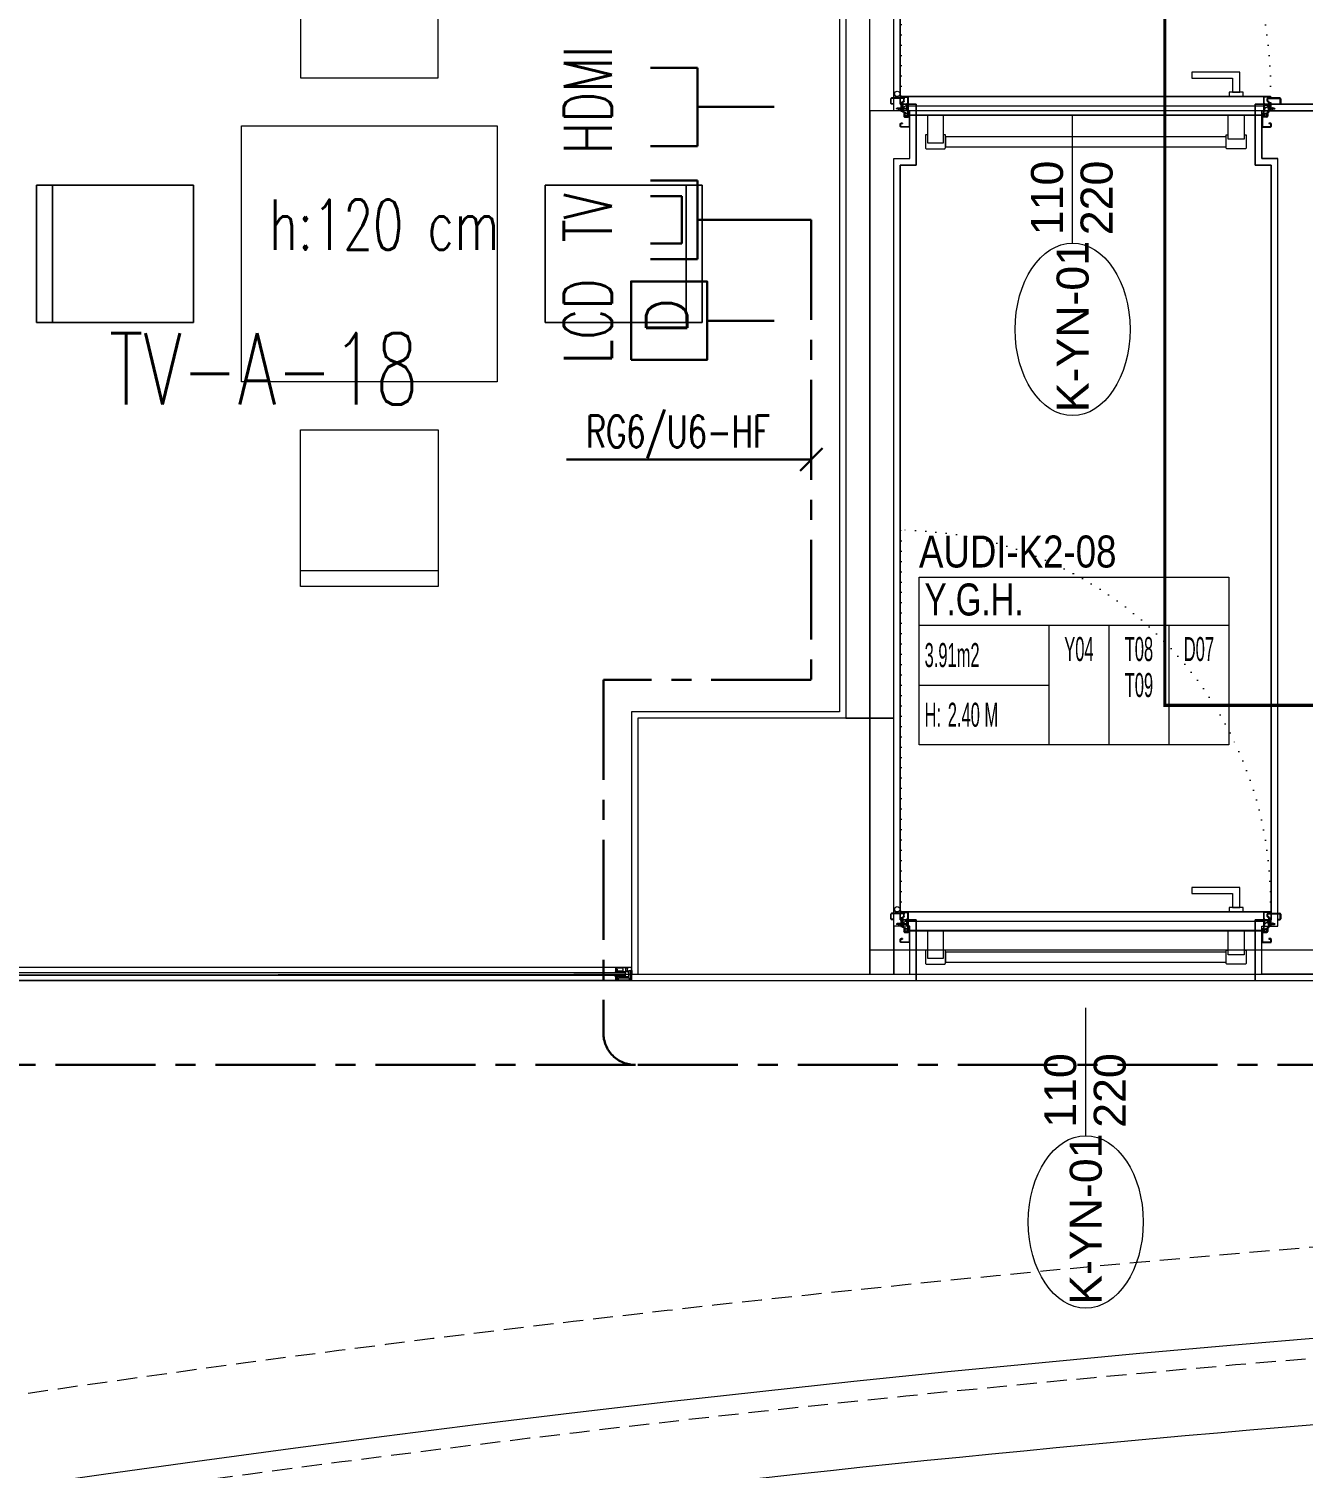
# Model space of a CAD drawing. Extents: x -2598 to 23780, y 0 to 8114.
# Drawn here: x 15682.1 to 16080.5, y 2210.5 to 2660.6 of the extents above; entities that cross this region are included whole.
import ezdxf
from ezdxf.enums import TextEntityAlignment as Align

# ---------------------------------------------------------------- set-up
doc = ezdxf.new("R2010")
doc.units = 0
doc.header["$LTSCALE"] = 25
doc.header["$MEASUREMENT"] = 0
for name, pattern in [('CENTER', [2, 1.25, -0.25, 0.25, -0.25]), ('DOT2', [0.125, 0, -0.125]), ('HIDDEN', [0.375, 0.25, -0.125]), ('HIDDEN2', [4.7625, 3.175, -1.5875])]:
    doc.linetypes.add(name, pattern=pattern)
doc.layers.get('0').update_dxf_attribs({"color": 9, "lineweight": 9})
for name, color, linetype, lineweight in [('0 @ 1', 9, 'Continuous', 9), ('00', 9, 'Continuous', 9), ('01', 9, 'Continuous', 9), ('05', 9, 'Continuous', 9), ('06B', 9, 'Continuous', 9), ('06D', 9, 'Continuous', 9), ('10', 9, 'Continuous', 9), ('14', 9, 'Continuous', 9), ('15', 9, 'Continuous', 9), ('20', 9, 'DOT2', 9), ('21', 9, 'Continuous', 9), ('22', 8, 'Continuous', 9), ('33', 9, 'BATTING', 9), ('35', 9, 'Continuous', 9), ('40B', 9, 'Continuous', 9), ('E-DATA LCD EKRAN', 7, 'Continuous', 30), ('E-DATA PRİZİ (RJ45)', 7, 'Continuous', 30), ('E-KABLO', 7, 'Continuous', 30), ('E-YAZI', 7, 'Continuous', 30)]:
    doc.layers.add(name, color=color, linetype=linetype, lineweight=lineweight)
doc.styles.add('Arial', font='arial.ttf', dxfattribs={"height": 2.5})
doc.styles.add('E-YAZI', font='txttw.shx')
doc.styles.add('MuuM_TEXT-STANDART', font='ARIALN.TTF')
doc.linetypes.add('BATTING', pattern='A,0.0001,-0.1,[134,ltypeshp.shx,S=0.1,R=0,X=-0.1,Y=0],-0.2,[134,ltypeshp.shx,S=0.1,R=180,X=0.1,Y=0],-0.1', length=0.4001)
pattern_1 = [(225, (-604.72494, -2171.82614), (-0.0883883476, 0.0883883476), []), (135, (-604.72494, -2171.82614), (0.0883883476, 0.0883883476), [])]

# ---------------------------------------------------------------- blocks, each defined once
blk = doc.blocks.new('0_doorno')
blk.add_lwpolyline([(4.5, 0), (12.5, 0)])
blk.add_ellipse((-0.891, 0), major_axis=(-5.391, 0), ratio=0.666667)
at = {"style": 'Arial'}
blk.add_attdef('YUKSEKLIK', text='', height=2, dxfattribs=at).set_placement((5, 12.3), align=Align.TOP_LEFT)
blk.add_attdef('KAPINO', text='', height=2, dxfattribs=at).set_placement((0, 0), align=Align.MIDDLE)
blk.add_attdef('GENISLIK', text='', height=2, dxfattribs=at).set_placement((5, -3.789), align=Align.BOTTOM_LEFT)
blk = doc.blocks.new('KAPI KODLARI 2. KAT')
at = {"layer": '22'}
ref = blk.add_blockref('0_doorno', (16008.38, 2571.06), dxfattribs=dict(at, xscale=5, yscale=5, zscale=5, rotation=90))
ref.add_attrib('KAPINO', 'K-YN-01', dxfattribs={"layer": '0', "height": 10, "rotation": 90, "style": 'Arial'}).set_placement((16008.38, 2567.48), align=Align.MIDDLE)
ref.add_attrib('GENISLIK', '110', dxfattribs={"layer": '0', "height": 10, "rotation": 90, "style": 'Arial'}).set_placement((16008.38, 2596.06), align=Align.BOTTOM_LEFT)
ref.add_attrib('YUKSEKLIK', '220', dxfattribs={"layer": '0', "height": 10, "rotation": 90, "style": 'Arial'}).set_placement((16010.88, 2596.06), align=Align.TOP_LEFT)
ref = blk.add_blockref('0_doorno', (16012.5, 2291.93), dxfattribs=dict(at, xscale=5, yscale=5, zscale=5, rotation=90))
ref.add_attrib('KAPINO', 'K-YN-01', dxfattribs={"layer": '0', "height": 10, "rotation": 90, "style": 'Arial'}).set_placement((16012.5, 2288.35), align=Align.MIDDLE)
ref.add_attrib('GENISLIK', '110', dxfattribs={"layer": '0', "height": 10, "rotation": 90, "style": 'Arial'}).set_placement((16012.5, 2316.93), align=Align.BOTTOM_LEFT)
ref.add_attrib('YUKSEKLIK', '220', dxfattribs={"layer": '0', "height": 10, "rotation": 90, "style": 'Arial'}).set_placement((16015, 2316.93), align=Align.TOP_LEFT)
blk = doc.blocks.new('p-table_4')
for points in [[(-21.5, 55), (21.5, 55), (21.5, 104), (-21.5, 104)], [(-40, 40), (40, 40), (40, -40), (-40, -40)], [(-104, 21.5), (-55, 21.5), (-55, -21.5), (-104, -21.5)], [(-104, -21.5), (-55, -21.5), (-55, 21.5), (-104, 21.5)], [(104, 21.5), (55, 21.5), (55, -21.5), (104, -21.5)], [(104, -21.5), (55, -21.5), (55, 21.5), (104, 21.5)], [(-21.5, -55), (21.5, -55), (21.5, -104), (-21.5, -104)]]:
    blk.add_lwpolyline(points, close=True)
for points in [[(-21.5, 99), (21.5, 99)], [(-99, -21.5), (-99, 21.5)], [(-99, 21.5), (-99, -21.5)], [(99, -21.5), (99, 21.5)], [(99, 21.5), (99, -21.5)], [(-21.5, -99), (21.5, -99)]]:
    blk.add_lwpolyline(points)
blk = doc.blocks.new('p-kolon_80x80')
blk.add_lwpolyline([(-40, -40), (40, -40), (40, 40), (-40, 40)], close=True)
blk = doc.blocks.new('*U11')
at = {"ltscale": 15}
for p, q in [((-24.9, 0.9), (-25.7, 0)), ((-24.9, -0.9), (-25.7, 0)), ((-22.9, 1.5), (-24.9, 0.9)), ((-22.9, 1.5), (-22.9, -1.5)), ((-21.2, -2.7), (-18.1, 2.8)), ((-21, -2.7), (-17.9, 2.7)), ((-19.7, -2.7), (-16.6, 2.8)), ((-19.5, -2.7), (-16.4, 2.7)), ((-18.5, 1.5), (-18.3, 2)), ((-18.2, -2.7), (-15.1, 2.8)), ((-18, -2.7), (-14.9, 2.7)), ((-17, 1.5), (-16.8, 2)), ((-16.7, -2.7), (-13.6, 2.8)), ((-16.5, -2.7), (-13.4, 2.7)), ((-15.5, 1.5), (-15.3, 2)), ((-15.2, -2.7), (-12.1, 2.8)), ((-15, -2.7), (-11.9, 2.7)), ((-14, 1.5), (-13.8, 2)), ((-13.7, -2.7), (-10.6, 2.8)), ((-13.5, -2.7), (-10.4, 2.7)), ((-12.5, 1.5), (-12.3, 2)), ((-12.2, -2.7), (-9.1, 2.8)), ((-12, -2.7), (-8.9, 2.7)), ((-11, 1.5), (-10.8, 2)), ((-10.7, -2.7), (-7.6, 2.8)), ((-10.5, -2.7), (-7.4, 2.7)), ((-9.5, 1.5), (-9.3, 2)), ((-9.2, -2.7), (-6.1, 2.8)), ((-9, -2.7), (-5.9, 2.7)), ((-8, 1.5), (-7.8, 2)), ((-7.7, -2.7), (-4.6, 2.8)), ((-7.5, -2.7), (-4.4, 2.7)), ((-6.5, 1.5), (-6.3, 2)), ((-6.2, -2.7), (-3.1, 2.8)), ((-6, -2.7), (-2.9, 2.7)), ((-5, 1.5), (-4.8, 2)), ((-4.7, -2.7), (-1.6, 2.8)), ((-4.5, -2.7), (-1.4, 2.7)), ((-3.5, 1.5), (-3.3, 2)), ((-2, 1.5), (-1.8, 2)), ((-0.5, 4.2), (-1.5, 1.5)), ((0, 0.5), (-0.6, 0.5)), ((-24.9, -0.9), (-22.9, -1.5)), ((-8.6, -1.5), (-22.9, -1.5)), ((-21.2, -2.7), (-20.9, -1.5)), ((-20.3, -1.5), (-19.1, -1.5)), ((-19.7, -2.7), (-19.4, -1.5)), ((-18.8, -1.5), (-17.6, -1.5)), ((-18.2, -2.7), (-17.9, -1.5)), ((-17.3, -1.5), (-16.1, -1.5)), ((-16.7, -2.7), (-16.4, -1.5)), ((-15.8, -1.5), (-14.6, -1.5)), ((-15.2, -2.7), (-14.9, -1.5)), ((-14.3, -1.5), (-13.1, -1.5)), ((-13.7, -2.7), (-13.4, -1.5)), ((-12.8, -1.5), (-11.6, -1.5)), ((-12.2, -2.7), (-11.9, -1.5)), ((-11.3, -1.5), (-10.1, -1.5)), ((-10.7, -2.7), (-10.4, -1.5)), ((-9.8, -1.5), (-8.6, -1.5)), ((-9.2, -2.7), (-8.9, -1.5)), ((-8.3, -1.5), (-7.1, -1.5)), ((-7.7, -2.7), (-7.4, -1.5)), ((-6.8, -1.5), (-5.6, -1.5)), ((-6.2, -2.7), (-5.9, -1.5)), ((-5.3, -1.5), (-4.1, -1.5)), ((-4.7, -2.7), (-4.4, -1.5)), ((-3.8, -1.5), (-2.1, -1.5)), ((-0.5, -4.2), (-1.5, -1.5)), ((0, -0.5), (-0.6, -0.5))]:
    blk.add_line(p, q, dxfattribs=at)
for p, q in [((-6.9, 1.5), (-22.9, 1.5)), ((-17.4, 1.5), (-18.6, 1.5)), ((-15.9, 1.5), (-17.1, 1.5)), ((-14.4, 1.5), (-15.6, 1.5)), ((-12.9, 1.5), (-14.1, 1.5)), ((-11.4, 1.5), (-12.6, 1.5)), ((-9.9, 1.5), (-11.1, 1.5)), ((-8.4, 1.5), (-9.6, 1.5)), ((-6.9, 1.5), (-8.1, 1.5)), ((-5.4, 1.5), (-6.6, 1.5)), ((-3.9, 1.5), (-5.1, 1.5)), ((-2.4, 1.5), (-3.6, 1.5)), ((-1.5, 1.5), (-2.1, 1.5)), ((0, 0.5), (0, 4.1)), ((-1.5, -1.5), (-2.1, -1.5)), ((0, -0.5), (0, -4.1))]:
    blk.add_line(p, q)
for centre, radius, start, end in [((-26, 3.9), 3.92, 274.361, 322.1025), ((-26, -3.9), 3.92, 37.8975, 85.639), ((-18, 2.8), 0.0971, 330.3204, 150.3204), ((-16.5, 2.8), 0.0971, 330.3204, 150.3204), ((-15, 2.8), 0.0971, 330.3204, 150.3204), ((-13.5, 2.8), 0.0971, 330.3204, 150.3204), ((-12, 2.8), 0.0971, 330.3204, 150.3204), ((-10.5, 2.8), 0.0971, 330.3204, 150.3204), ((-9, 2.8), 0.0971, 330.3204, 150.3204), ((-7.5, 2.8), 0.0971, 330.3204, 150.3204), ((-6, 2.8), 0.0971, 330.3204, 150.3204), ((-4.5, 2.8), 0.0971, 330.3204, 150.3204), ((-3, 2.8), 0.0971, 330.3204, 150.3204), ((-1.5, 2.8), 0.0971, 330.3204, 150.3204), ((-0.6, 0), 0.486, 90, 270), ((-0.3, 4.1), 0.25, 0, 150.0864), ((-21.1, -2.7), 0.0971, 150.3204, 330.3204), ((-19.6, -2.7), 0.0971, 150.3204, 330.3204), ((-18.1, -2.7), 0.0971, 150.3204, 330.3204), ((-16.6, -2.7), 0.0971, 150.3204, 330.3204), ((-15.1, -2.7), 0.0971, 150.3204, 330.3204), ((-13.6, -2.7), 0.0971, 150.3204, 330.3204), ((-12.1, -2.7), 0.0971, 150.3204, 330.3204), ((-10.6, -2.7), 0.0971, 150.3204, 330.3204), ((-9.1, -2.7), 0.0971, 150.3204, 330.3204), ((-7.6, -2.7), 0.0971, 150.3204, 330.3204), ((-6.1, -2.7), 0.0971, 150.3204, 330.3204), ((-4.6, -2.7), 0.0971, 150.3204, 330.3204), ((-0.3, -4.1), 0.25, 209.9136, 0)]:
    blk.add_arc(centre, radius, start, end, dxfattribs=at)
blk = doc.blocks.new('conta')
at = {"ltscale": 10}
for p, q in [((-2649.88, 5344.46), (-2649.78, 5344.3)), ((-2649.87, 5345.53), (-2649.81, 5345.61)), ((-2649.78, 5344.3), (-2649.74, 5344.3)), ((-2649.72, 5345.4), (-2649.28, 5345.4)), ((-2649.25, 5345.41), (-2649.09, 5345.51)), ((-2648.97, 5344.05), (-2648.78, 5343.8)), ((-2648.87, 5344.09), (-2648.7, 5343.86)), ((-2648.83, 5344.87), (-2648.56, 5345.24)), ((-2648.77, 5345.12), (-2648.63, 5345.3)), ((-2648.71, 5343.79), (-2648.71, 5343.79)), ((-2648.56, 5345.31), (-2648.56, 5345.31))]:
    blk.add_line(p, q, dxfattribs=at)
for centre, radius, start, end in [((-2653.03, 5345), 3.19, 350.4674, 8.9372), ((-2649.87, 5344.47), 0.02, 170.4674, 213.7451), ((-2649.83, 5345.5), 0.05, 140.6345, 188.9372), ((-2649.74, 5345.58), 0.0696, 22.2428, 159.258), ((-2650.94, 5345.01), 1.24, 340.3382, 16.7772), ((-2649.74, 5344.58), 0.03, 160.3382, 273.2666), ((-2649.72, 5345.37), 0.03, 90, 196.7772), ((-2649.56, 5341.55), 3.01, 80.4362, 93.2666), ((-2649.28, 5345.45), 0.05, 270, 303.0062), ((-2649.22, 5344.14), 0.231, 353.9571, 81.9004), ((-2649.08, 5345.49), 0.03, 4.7972, 123.0062), ((-2649.06, 5344.54), 0.03, 260.4362, 338.7066), ((-2650.22, 5344.99), 1.27, 338.7066, 23.0418), ((-2648.89, 5344.11), 0.1, 173.9571, 217.2653), ((-2649.01, 5345.57), 0.05, 18.7951, 42.1429), ((-2651.17, 5344.83), 2.33, 7.5897, 18.7951), ((-2658.2, 5345.19), 9.36, 353.6857, 357.8537), ((-2648.79, 5344.15), 0.1, 173.6857, 217.2653), ((-2648.81, 5345.15), 0.05, 187.5897, 322.7347), ((-2648.79, 5344.84), 0.05, 142.7347, 180.2669), ((-2648.74, 5343.83), 0.05, 217.2653, 307.2653), ((-2648.74, 5343.83), 0.05, 307.2653, 37.2653), ((-2648.59, 5345.27), 0.05, 52.7347, 142.7347), ((-2648.59, 5345.27), 0.05, 322.7347, 52.7347)]:
    blk.add_arc(centre, radius, start, end, dxfattribs=at)
for points, knots in [([(-2649.74, 5344.31), (-2649.74, 5344.34), (-2649.7, 5344.52), (-2649.59, 5344.33), (-2649.34, 5344.36), (-2649.23, 5344.37), (-2649.18, 5344.37)], [0, 0, 0, 0, 0.1008757, 0.3841126, 0.5436166, 0.6906785, 0.6906785, 0.6906785, 0.6906785]), ([(-2648.98, 5345.6), (-2649, 5345.63), (-2649.09, 5345.71), (-2649.23, 5345.44), (-2649.32, 5345.74), (-2649.39, 5345.46), (-2649.51, 5345.75), (-2649.59, 5345.5), (-2649.65, 5345.57), (-2649.68, 5345.61)], [0.0086373, 0.0086373, 0.0086373, 0.0086373, 0.1097304, 0.3133405, 0.4430081, 0.5658764, 0.7165186, 0.8527974, 0.9648495, 0.9648495, 0.9648495, 0.9648495])]:
    blk.add_open_spline(points, degree=3, knots=knots, dxfattribs=at)
blk = doc.blocks.new('p-yn_sackasa')
at = {"layer": '10', "linetype": 'Continuous'}
for p, q in [((0, 6.16), (0, 6.9)), ((0.01, 6.9), (0.01, 6.15)), ((0.14, 6.9), (0.14, 6.16)), ((0.15, 6.9), (0.15, 6.16)), ((2.69, 7.16), (0.26, 7.16)), ((2.69, 7.15), (0.26, 7.15)), ((2.69, 7.02), (0.26, 7.02)), ((0.26, 7.01), (2.69, 7.01)), ((0.26, 6.05), (0.76, 6.05)), ((0.75, 6.04), (0.26, 6.04)), ((0.26, 5.91), (0.75, 5.91)), ((0.76, 5.9), (0.26, 5.9)), ((0.75, 5.91), (0.75, 6.04)), ((0.76, 5.9), (0.76, 6.05)), ((2.8, 3.29), (2.8, 6.9)), ((2.81, 3.29), (2.81, 6.9)), ((2.94, 3.29), (2.94, 6.9)), ((2.95, 3.29), (2.95, 6.9)), ((-2.19, 0), (-2.19, -0.15)), ((0.67, -0.71), (0.67, 2.27)), ((0.69, -0.71), (0.69, 2.27)), ((0.81, -0.71), (0.81, 2.27)), ((0.83, -0.71), (0.83, 2.27)), ((0.92, 2.33), (0.95, 2.32)), ((0.93, 2.34), (0.95, 2.33)), ((1.01, 2.46), (0.99, 2.47)), ((0.99, 2.46), (1.01, 2.45)), ((1.11, 2.52), (1.11, 3.73)), ((1.12, 2.52), (1.12, 3.73)), ((1.25, 3.73), (1.25, 2.52)), ((1.26, 2.52), (1.26, 3.73)), ((1.37, 3.98), (2.49, 3.98)), ((2.49, 3.97), (1.37, 3.97)), ((1.37, 3.84), (2.49, 3.84)), ((2.49, 3.83), (1.37, 3.83)), ((2.6, 3.69), (2.5, 3.36)), ((2.51, 3.35), (2.61, 3.69)), ((2.73, 3.65), (2.63, 3.32)), ((2.74, 3.64), (2.64, 3.31)), ((-2.95, -0.25), (-2.95, -1.75)), ((-2.94, -1.75), (-2.94, -0.25)), ((-2.81, -0.25), (-2.81, -1.75)), ((-2.8, -0.25), (-2.8, -1.75)), ((-2.19, 0), (-2.7, 0)), ((-2.2, -0.01), (-2.7, -0.01)), ((-2.2, -0.14), (-2.7, -0.14)), ((-2.19, -0.15), (-2.7, -0.15)), ((1.01, -1.85), (-2.7, -1.85)), ((1.01, -1.86), (-2.7, -1.86)), ((-2.7, -1.99), (1.01, -1.99)), ((1.01, -2), (-2.7, -2)), ((-2.2, -0.14), (-2.2, -0.01)), ((0.92, -0.77), (0.95, -0.76)), ((0.93, -0.78), (0.95, -0.77)), ((0.99, -0.89), (1.01, -0.88)), ((1.01, -0.89), (0.99, -0.91)), ((1.11, -0.96), (1.11, -1.75)), ((1.12, -0.96), (1.12, -1.75)), ((1.25, -0.96), (1.25, -1.75)), ((1.26, -0.96), (1.26, -1.75))]:
    blk.add_line(p, q, dxfattribs=at)
for points in [[(0.15, 2.14), (0.67, 2.14), (0.67, -0.54), (0.15, -0.54)], [(0.15, 2.14), (0.41, 2.14), (0.41, -0.54), (0.15, -0.54)]]:
    blk.add_lwpolyline(points, close=True, dxfattribs=at)
for centre, radius, start, end in [((0.26, 6.9), 0.261, 90, 180), ((0.26, 6.16), 0.261, 180, 270), ((0.26, 6.9), 0.249, 90, 180), ((0.26, 6.16), 0.249, 181.345, 271.3502), ((0.26, 6.9), 0.122, 90, 180), ((0.26, 6.16), 0.122, 180, 270), ((0.26, 6.9), 0.11, 90, 180), ((0.26, 6.16), 0.11, 180, 270), ((2.69, 6.9), 0.261, 0, 90), ((2.69, 6.9), 0.249, 0, 90), ((2.69, 6.9), 0.122, 0, 90), ((2.69, 6.9), 0.11, 0, 90), ((0.89, 2.27), 0.219, 63.2153, 180), ((0.89, 2.27), 0.206, 63.2169, 180), ((0.89, 2.27), 0.0801, 63.215, 180), ((0.89, 2.27), 0.0674, 63.2144, 180), ((1.04, 2.52), 0.206, 243.2197, 0), ((1.04, 2.52), 0.219, 243.2148, 0), ((1.04, 2.52), 0.0801, 243.2203, 0), ((1.04, 2.52), 0.0674, 243.2129, 0), ((1.37, 3.73), 0.253, 90, 180), ((1.37, 3.73), 0.24, 90, 180), ((1.37, 3.73), 0.114, 90, 180), ((1.37, 3.73), 0.101, 90, 180), ((2.49, 3.72), 0.261, 342.8602, 90), ((2.49, 3.72), 0.249, 342.8613, 90), ((2.49, 3.72), 0.122, 342.8607, 90), ((2.49, 3.72), 0.11, 342.8621, 90), ((2.72, 3.29), 0.232, 162.8601, 0), ((2.72, 3.29), 0.219, 162.8613, 0), ((2.72, 3.29), 0.0927, 162.8605, 0), ((2.72, 3.29), 0.0801, 162.8624, 0), ((-2.7, -0.25), 0.253, 90, 180), ((-2.7, -1.75), 0.253, 180, 270), ((-2.7, -0.25), 0.24, 90, 180), ((-2.7, -1.75), 0.24, 180, 270), ((-2.7, -0.25), 0.114, 90, 180), ((-2.7, -1.75), 0.114, 180, 270), ((-2.7, -0.25), 0.101, 90, 180), ((-2.7, -1.75), 0.101, 180, 270), ((0.89, -0.71), 0.219, 180, 296.785), ((0.89, -0.71), 0.206, 180, 296.7851), ((0.89, -0.71), 0.0801, 180, 296.785), ((0.89, -0.71), 0.0674, 180, 180.5245), ((0.89, -0.71), 0.0674, 180, 296.7871), ((1.04, -0.96), 0.219, 0, 116.7854), ((1.04, -0.96), 0.206, 0, 116.7836), ((1.04, -0.96), 0.0801, 0, 116.7811), ((1.04, -0.96), 0.0674, 0, 116.7871), ((1.01, -1.75), 0.114, 270, 0), ((1.01, -1.75), 0.24, 270, 0), ((1.01, -1.75), 0.101, 270, 0), ((1.01, -1.75), 0.253, 270, 0)]:
    blk.add_arc(centre, radius, start, end, dxfattribs=at)
at = {"layer": '10', "xscale": 0.0842696629213483, "yscale": 0.0842696629213483, "zscale": 0.0842696629213483}
blk.add_blockref('*U11', (0.95, 1.35), dxfattribs=at)
at = {"layer": '14', "xscale": -0.7887640449438696, "yscale": 0.7887640449438696, "zscale": 0.7887640449438204, "rotation": 90}
blk.add_blockref('conta', (4217.78, -2086.42), dxfattribs=at)
blk = doc.blocks.new('*U427')
at = {"layer": '06D'}
for points in [[(12.5, 9.56), (11.87, 9.56), (11.87, 13.56, -0.414214), (12.25, 13.93), (17.75, 13.93, -0.414214), (18.12, 13.56), (18.12, 9.56), (17.5, 9.56)], [(111.5, 9.56), (112.12, 9.56), (112.12, 13.56, 0.414214), (111.75, 13.93), (106.25, 13.93, 0.414214), (105.87, 13.56), (105.87, 9.56), (106.5, 9.56)]]:
    blk.add_lwpolyline(points, format="xyb", dxfattribs=at)
for points in [[(12.5, 10.94), (17.5, 10.94), (17.5, 3.44), (12.5, 3.44)], [(105.87, 13.31), (18.12, 13.31), (18.12, 10.18), (105.87, 10.18)], [(111.5, 12.06), (106.5, 12.06), (106.5, 3.44), (111.5, 3.44)]]:
    blk.add_lwpolyline(points, close=True, dxfattribs=at)
for points in [[(12.8, -2.56), (12.8, -3.81), (17.2, -3.81), (17.2, -2.56), (12.8, -2.56)], [(13.87, -3.81), (13.87, -10.06), (28.87, -10.06), (28.87, -8.19), (16.12, -8.19), (16.12, -8.19), (16.12, -3.81), (13.87, -3.81)]]:
    blk.add_lwpolyline(points, dxfattribs=at)
at = {"layer": '10', "ltscale": 10}
for p, q in [((5, 0.68), (6, 1.33)), ((5, 0.68), (6, 1.33)), ((6, 0.28), (5, 0.28)), ((6, 0.28), (5, 0.28)), ((6, 0.08), (5, 0.08)), ((6, 0.08), (5, 0.08)), ((6, 1.76), (6, 1.33)), ((6.3, 1.76), (6, 1.76)), ((6, 1.76), (6, 1.33)), ((6.3, 1.76), (6, 1.76)), ((6, 1.33), (6, -0.17)), ((6, 1.33), (6, -0.17)), ((6.3, -2.19), (6.3, 3.34)), ((6.3, 1.33), (6.3, 1.76)), ((6.3, 1.33), (6.3, 1.76)), ((6.3, -0.17), (6.3, 1.33)), ((6.3, -0.17), (6.3, 1.33)), ((117.6, 3.44), (6.4, 3.44)), ((6.45, -2.29), (6.45, 3.24)), ((117.5, 3.29), (6.5, 3.29)), ((117.55, -2.29), (117.55, 3.24)), ((117.7, -2.19), (117.7, 3.34)), ((117.7, 1.76), (117.7, 0.26)), ((118, 1.76), (117.7, 1.76)), ((117.7, 0.26), (117.7, -0.17)), ((118, 0.26), (118, 1.76)), ((118, 1.51), (119, 1.51)), ((118, 1.31), (119, 1.31)), ((119, 0.91), (118, 0.26)), ((118, -0.17), (118, 0.26)), ((4.3, -2.46), (4.3, -2.34)), ((4.4, -2.24), (6.25, -2.24)), ((119.6, -2.56), (4.4, -2.56)), ((4.45, -2.41), (4.45, -2.39)), ((4.45, -2.39), (6.35, -2.39)), ((119.54, -2.41), (4.45, -2.41)), ((6, -0.17), (6.3, -0.17)), ((6, -0.17), (6.3, -0.17)), ((119.54, -2.39), (117.65, -2.39)), ((117.7, -0.17), (118, -0.17)), ((119.6, -2.24), (117.75, -2.24)), ((119.55, -2.41), (119.55, -2.39)), ((119.7, -2.46), (119.7, -2.34)), ((120.84, -2), (120.84, -2.43)), ((120.84, -2), (120.84, -2.43)), ((121.05, -2), (121.05, -2.43)), ((121.05, -2), (121.05, -2.43)), ((121.22, -2.16), (121.05, -2.16)), ((121.22, -2.16), (121.05, -2.16)), ((121.22, -2.16), (121.22, -2.29)), ((121.22, -2.16), (121.22, -2.29)), ((121.6, -2.73), (121.73, -2.62)), ((121.6, -2.73), (121.73, -2.62))]:
    blk.add_line(p, q, dxfattribs=at)
blk.add_circle((120.95, -3.26), 0.843, dxfattribs=at)
blk.add_circle((120.95, -3.26), 0.843, dxfattribs=at)
for centre, radius, start, end in [((6.44, 3.3), 0.141, 104.9271, 165.0729), ((117.5, 3.24), 0.05, 0, 90), ((117.6, 3.34), 0.1, 0, 90), ((4.4, -2.34), 0.1, 90, 180), ((4.4, -2.46), 0.1, 180, 270), ((4.45, -2.39), 0.005, 90, 180), ((4.45, -2.41), 0.005, 180, 270), ((6.25, -2.19), 0.05, 270, 0), ((6.35, -2.29), 0.1, 270, 0), ((117.65, -2.29), 0.1, 180, 270), ((117.75, -2.19), 0.05, 180, 270), ((119.54, -2.39), 0.005, 0, 90), ((119.54, -2.41), 0.005, 270, 360), ((119.6, -2.34), 0.1, 0, 90), ((119.6, -2.46), 0.1, 270, 0), ((120.42, -2.26), 0.302, 285.5524, 60.0315), ((120.42, -2.26), 0.302, 285.5524, 60.0315), ((120.42, -2.26), 0.428, 336.352, 37.621), ((120.42, -2.26), 0.428, 336.352, 37.621), ((120.95, -3.26), 1.01, 39.4092, 74.2861), ((120.95, -3.26), 1.01, 39.4092, 74.2861)]:
    blk.add_arc(centre, radius, start, end, dxfattribs=at)
at = {"layer": '20'}
blk.add_lwpolyline([(119.7, -2.4), (119.7, -121.8, -0.421209), (4.3, -2.4, 1)], format="xyb", dxfattribs=at)
at = {"layer": '33', "ltscale": 0.25}
blk.add_lwpolyline([(117.55, 0.48), (6.45, 0.48)], dxfattribs=at)
blk.add_blockref('p-yn_sackasa', (4, 0))
at = {"xscale": -1}
blk.add_blockref('p-yn_sackasa', (120, 0), dxfattribs=at)
blk = doc.blocks.new('0_roomno2-flat-2')
at = {"layer": '21'}
blk.add_lwpolyline([(96.88, -52.5), (0, -52.5), (0, 0), (96.88, 0)], close=True, dxfattribs=at)
for points in [[(0, -15), (96.88, -15)], [(40.62, -15), (40.62, -52.5)], [(59.38, -15), (59.38, -52.5)], [(78.12, -15), (78.12, -52.5)], [(0, -33.75), (40.62, -33.75)]]:
    blk.add_lwpolyline(points, dxfattribs=at)
at = {"layer": '21', "style": 'MuuM_TEXT-STANDART', "width": 0.6}
blk.add_text('H:', height=7.5, dxfattribs=at).set_placement((1.75, -43.04), align=Align.MIDDLE_LEFT)
at = {"layer": '21', "style": 'Arial'}
blk.add_attdef('ODANO', (0, 5.85), '', height=10, dxfattribs=at)
blk.add_attdef('MEKANADI', text='', height=10, dxfattribs=at).set_placement((1.75, -15), align=Align.BOTTOM_LEFT)
at = {"layer": '21', "style": 'MuuM_TEXT-STANDART', "width": 0.6}
for tag, p in [('M2', (1.75, -24.38)), ('TEMIZTAVANYUKSEKLIGI', (9, -43.04))]:
    blk.add_attdef(tag, text='', height=7.5, dxfattribs=at).set_placement(p, align=Align.MIDDLE_LEFT)
for tag, p in [('YER01', (50, -22.5)), ('TAVAN01', (68.75, -22.5)), ('DUVAR01', (87.5, -22.5)), ('YER02', (50, -33.75)), ('TAVAN02', (68.75, -33.75)), ('DUVAR02', (87.5, -33.75)), ('YER03', (50, -45)), ('TAVAN03', (68.75, -45)), ('DUVAR03', (87.5, -45))]:
    blk.add_attdef(tag, text='', height=7.5, dxfattribs=at).set_placement(p, align=Align.MIDDLE_CENTER)
blk = doc.blocks.new('p-strahle-alüminyumdoğramaprofili')
at = {"layer": '10'}
h = blk.add_hatch(dxfattribs=at)
h.set_pattern_fill('NET', color=256, angle=315, style=0)
h.set_pattern_definition(pattern_1)
h.paths.add_polyline_path([(-4.62, 2.65), (-4.68, 2.65), (-4.72, 2.75), (-4.72, 2.8), (-4.69, 2.8), (-4.69, 2.92), (-4.98, 2.92), (-4.98, 2.8), (-4.95, 2.8), (-4.99, 2.65), (-5.08, 2.66), (-5.25, 2.28), (-5.14, 2.28), (-5.14, 2.33), (-4.98, 2.52, 0.2599), (-4.9, 2.28), (-4.66, 2.28, 0.382682)])
h.paths.add_polyline_path([(-4.86, 2.52), (-4.67, 2.52, -2.16717)], flags=16)
h = blk.add_hatch(dxfattribs=at)
h.set_pattern_fill('NET', color=256, angle=315, style=0)
h.set_pattern_definition(pattern_1)
h.paths.add_polyline_path([(-4.62, 0.88), (-4.68, 0.88), (-4.72, 0.77), (-4.72, 0.73), (-4.69, 0.73), (-4.69, 0.6), (-4.98, 0.6), (-4.98, 0.73), (-4.95, 0.73), (-4.99, 0.88), (-5.08, 0.87), (-5.25, 1.24), (-5.14, 1.24), (-5.14, 1.2), (-4.98, 1.01, -0.2599), (-4.9, 1.24), (-4.66, 1.24, -0.382682)])
h.paths.add_polyline_path([(-4.86, 1), (-4.67, 1, 2.16717)], flags=16)
h = blk.add_hatch(dxfattribs=at)
h.set_pattern_fill('NET', color=256, angle=315, style=0)
h.set_pattern_definition([(225, (-608.45214, -2173.53612), (-0.0883883476, 0.0883883476), []), (135, (-608.45214, -2173.53612), (0.0883883476, 0.0883883476), [])])
h.paths.add_polyline_path([(-3.45, 2.28), (-3.45, 2.57), (-4.49, 2.57), (-4.49, 2.28)])
h = blk.add_hatch(dxfattribs=at)
h.set_pattern_fill('NET', color=256, angle=315, style=0)
h.set_pattern_definition([(225, (-608.45214, -2180.04526), (-0.0883883476, 0.0883883476), []), (135, (-608.45214, -2180.04526), (0.0883883476, 0.0883883476), [])])
h.paths.add_polyline_path([(-3.45, 0.93), (-3.45, 1.24), (-4.49, 1.24), (-4.49, 0.93)])
h = blk.add_hatch(dxfattribs=at)
h.set_pattern_fill('NET', color=256, angle=315, style=0)
h.set_pattern_definition([(225, (-629.50454, -2177.58922), (-0.0883883476, 0.0883883476), []), (135, (-629.50454, -2177.58922), (0.0883883476, 0.0883883476), [])])
h.paths.add_polyline_path([(0, 0.68), (0, 1.75), (-0.18, 1.75), (-0.18, 0.68)])
for points in [[(-5.08, 2.66), (-5.25, 2.28)], [(-5.09, 0.88), (-5.25, 1.24)], [(-4.98, 2.52), (-5.14, 2.33), (-5.14, 2.28)], [(-4.98, 1.01), (-5.14, 1.2), (-5.14, 1.24)], [(-4.92, 3.6), (-4.92, 3.16), (-4.61, 3.16), (-4.61, 2.87), (-4.52, 2.87), (-4.62, 2.65), (-4.68, 2.65), (-4.72, 2.75), (-4.72, 2.8), (-4.69, 2.8), (-4.69, 3.05), (-4.98, 3.05), (-4.98, 2.8), (-4.95, 2.8), (-4.99, 2.65), (-5.08, 2.66), (-5.07, 3.76), (-0.11, 3.76)], [(-4.69, 2.92), (-4.98, 2.92)], [(-4.71, 0.6), (-4.98, 0.6)], [(-2.83, 0.2), (-2.67, 0.2), (-2.67, -0.04), (-4.87, -0.04), (-4.87, 0.19), (-4.57, 0.19), (-4.57, 0.73), (-2.67, 0.73)], [(-4.52, 2.87), (-4.49, 2.87), (-4.49, 2.26)], [(-4.49, 0.93), (-4.49, 0.93), (-4.49, 1.26)], [(-3.45, 2.26), (-3.45, 2.57)], [(-3.45, 1.26), (-3.45, 0.93)], [(-2.08, 0.93), (-2.08, 2.57)], [(-0.18, 0.68), (0, 0.68), (0, 1.75)], [(-0.18, 1.75), (0, 1.75)]]:
    blk.add_lwpolyline(points, dxfattribs=at)
for points in [[(-0.18, 2.74), (-0.18, 2.21), (0, 2.21), (0, 2.08), (-0.18, 2.08), (-0.18, 0.43), (0, 0.43), (0, 0), (-0.12, 0), (-0.12, -0.24), (-5.09, -0.24), (-5.09, 0.88), (-4.98, 0.88), (-4.94, 0.7), (-4.99, 0.7), (-4.99, 0.33), (-4.71, 0.33), (-4.71, 0.88), (-4.56, 0.88), (-4.52, 0.93), (-1.28, 0.93), (-1.2, 1.22), (-0.9, 1.22), (-0.9, 0.62), (-0.58, 0.62), (-0.58, 2.74)], [(-2.03, 0.78), (-1.35, 0.78), (-1.35, 0.08), (-1.28, 0.04), (-1.28, -0.04), (-2.09, -0.04), (-2.09, 0.1), (-2.03, 0.15)]]:
    blk.add_lwpolyline(points, close=True, dxfattribs=at)
for points in [[(-0.57, 3.26), (-0.57, 3.62), (-4.89, 3.62), (-4.89, 3.65, 0.561743), (-4.97, 3.66, 0.595966), (-4.92, 3.6, -2.204878)], [(-4.67, 2.52), (-4.86, 2.52, 1)], [(-4.67, 1), (-4.86, 1, -1)], [(-4.61, 2.87), (-4.49, 3.45, -0.833203), (-4.18, 3.44, -0.447088)], [(-4.49, 2.57), (-1.23, 2.57, -0.414214), (-0.9, 2.25), (-0.9, 1.22)], [(-4.18, 3.44), (-4.18, 2.99, 0.414214), (-4.07, 2.89), (-0.82, 2.89), (-0.82, 3.62)], [(-2.67, 0.73), (-2.67, 0.32), (-2.83, 0.32, 1), (-2.83, 0.2, -1)], [(-0.11, 3.76), (-0.11, 3.62), (-0.45, 3.62), (-0.45, 3.14, -1), (-0.66, 3.14)], [(-0.66, 3.14, -0.305404), (-0.57, 3.26, -5.773092)]]:
    blk.add_lwpolyline(points, format="xyb", dxfattribs=at)
for centre, radius, start, end in [((-4.73, 2.47), 0.253, 168.6676, 234.1258), ((-4.73, 1.06), 0.253, 125.8742, 191.3324), ((-4.77, 2.44), 0.125, 139.5402, 40.4598), ((-4.77, 1.08), 0.125, 319.5402, 220.4598), ((-4.84, 2.48), 0.273, 305.9738, 36.4289), ((-4.84, 1.04), 0.273, 323.5711, 54.0262)]:
    blk.add_arc(centre, radius, start, end, dxfattribs=at)
blk = doc.blocks.new('*U317')
at = {"layer": '06D'}
for points in [[(4.95, 4), (521.04, 4)], [(4.95, 0), (521.02, 0)]]:
    blk.add_lwpolyline(points, dxfattribs=at)
at = {"layer": '15'}
for points in [[(1.96, 2.5), (524.03, 2.5)], [(524.03, 1.5), (1.96, 1.5)]]:
    blk.add_lwpolyline(points, dxfattribs=at)
at = {"layer": '0 @ 1', "linetype": 'Continuous', "xscale": -1}
blk.add_blockref('p-strahle-alüminyumdoğramaprofili', (-0.12, 0.24), dxfattribs=at)
blk = doc.blocks.new('p-2. kat planı')
at = {"layer": '00'}
for points in [[(15952.5, 2635), (15952.5, 2745), (15937.5, 2745), (15937.5, 2445), (15952.5, 2445), (15952.5, 2500), (15952.5, 2515), (15952.5, 2515), (15952.5, 2620), (15957.5, 2620), (15957.5, 2635)], [(15952.5, 2365), (15957.5, 2365), (15957.5, 2380), (15952.5, 2380)]]:
    blk.add_lwpolyline(points, close=True, dxfattribs=at)
for points in [[(16072.5, 2635), (16067.5, 2635), (16067.5, 2620), (16072.5, 2620)], [(16087.5, 2365), (16067.5, 2365), (16067.5, 2380), (16072.5, 2380), (16072.5, 2620), (16067.5, 2620), (16067.5, 2635), (16072.5, 2635), (16087.5, 2635)]]:
    blk.add_lwpolyline(points, dxfattribs=at)
at = {"layer": '14'}
for points in [[(15798, 2819.3), (15798, 2803), (15800, 2803), (15870.5, 2803), (15870.5, 2743), (15935.5, 2743), (15935.5, 2447), (15870.5, 2447), (15870.5, 2363), (15959.5, 2363), (15959.5, 2382), (15954.5, 2382), (15954.5, 2618), (15959.5, 2618), (15959.5, 2637), (15954.5, 2637), (15954.5, 2803), (16190.5, 2803)], [(16089.5, 2637), (16065.5, 2637), (16065.5, 2618), (16070.5, 2618), (16070.5, 2382), (16065.5, 2382), (16065.5, 2363), (16070.5, 2363), (16087.5, 2363)]]:
    blk.add_lwpolyline(points, dxfattribs=at)
at = {"layer": '40B'}
blk.add_lwpolyline([(13052.5, 1837.5), (13052.5, 1065.5), (13054.42, 1065.5, -0.152186), (16671.45, 2158.21), (16671.45, 2226.09), (16672.5, 2226.09), (16672.5, 2372.5), (15945, 2372.5), (15945, 2365), (14187.5, 2363), (14187.5, 2825), (13845, 2825), (13845, 1845), (13845, 1837.5)], format="xyb", close=True, dxfattribs=at)
for points in [[(15254.5, 2364.21), (15945, 2365), (15945, 2825), (15254.5, 2825)], [(15945, 2825), (16652.5, 2825), (16652.5, 2495), (16192.5, 2495), (16192.5, 2482.5), (16090, 2482.5), (16090, 2635), (15945, 2635)], [(16090, 2635), (15945, 2635), (15945, 2365), (16090, 2365)]]:
    blk.add_lwpolyline(points, close=True, dxfattribs=at)
ref = blk.add_blockref('0_roomno2-flat-2', (15960.37, 2489.14))
ref.add_attrib('ODANO', 'AUDI-K2-08', dxfattribs={"layer": '21', "height": 10, "style": 'MuuM_TEXT-STANDART'}).set_placement((15960.37, 2489.14), align=Align.BOTTOM_LEFT)
ref.add_attrib('MEKANADI', 'Y.G.H.', dxfattribs={"layer": '21', "height": 10, "style": 'MuuM_TEXT-STANDART', "width": 0.9}).set_placement((15962.12, 2474.14), align=Align.BOTTOM_LEFT)
ref.add_attrib('M2', '3.91m2', dxfattribs={"layer": '21', "height": 7.5, "style": 'MuuM_TEXT-STANDART', "width": 0.6}).set_placement((15962.12, 2464.76), align=Align.MIDDLE_LEFT)
ref.add_attrib('TEMIZTAVANYUKSEKLIGI', '2.40 M', dxfattribs={"layer": '21', "height": 7.5, "style": 'MuuM_TEXT-STANDART', "width": 0.6}).set_placement((15969.37, 2446.1), align=Align.MIDDLE_LEFT)
ref.add_attrib('YER01', 'Y04', dxfattribs={"layer": '21', "height": 7.5, "style": 'MuuM_TEXT-STANDART', "width": 0.6}).set_placement((16010.37, 2466.64), align=Align.MIDDLE_CENTER)
ref.add_attrib('TAVAN01', 'T08', dxfattribs={"layer": '21', "height": 7.5, "style": 'MuuM_TEXT-STANDART', "width": 0.6}).set_placement((16029.12, 2466.64), align=Align.MIDDLE_CENTER)
ref.add_attrib('DUVAR01', 'D07', dxfattribs={"layer": '21', "height": 7.5, "style": 'MuuM_TEXT-STANDART', "width": 0.6}).set_placement((16047.87, 2466.64), align=Align.MIDDLE_CENTER)
ref.add_attrib('TAVAN02', 'T09', dxfattribs={"layer": '21', "height": 7.5, "style": 'MuuM_TEXT-STANDART', "width": 0.6}).set_placement((16029.12, 2455.39), align=Align.MIDDLE_CENTER)
at = {"linetype": 'Continuous', "rotation": 180}
blk.add_blockref('*U317', (15870.49, 2367), dxfattribs=at)
at = {"layer": '01'}
blk.add_blockref('p-kolon_80x80', (15912.5, 2405), dxfattribs=at)
at = {"layer": '10', "rotation": 180}
for p in [(16074.5, 2637), (16074.5, 2382)]:
    blk.add_blockref('*U427', p, dxfattribs=at)
blk = doc.blocks.new('E-LCD+TV+HDMI')
at = {"layer": 'E-DATA PRİZİ (RJ45)', "color": 1}
for p, q in [((-24.58, 77.49), (-24.58, 48)), ((-14.75, 77.49), (-14.75, 57.83)), ((14.75, 77.49), (14.75, 57.83)), ((24.58, 77.49), (24.58, 48)), ((46.06, 77.49), (46.06, 48)), ((95.21, 77.49), (95.21, 48)), ((-14.75, 57.83), (14.75, 57.83)), ((-24.58, 48), (24.58, 48)), ((0, 48), (0, 0)), ((46.06, 48), (95.21, 48)), ((70.64, 48), (70.64, 0)), ((-63.03, 0), (-63.03, 41.99))]:
    blk.add_line(p, q, dxfattribs=at)
blk.add_lwpolyline([(-87.61, 89.56), (-38.46, 89.56), (-38.46, 41.99), (-87.61, 41.99)], close=True, dxfattribs=at)
at = {"layer": 'E-DATA PRİZİ (RJ45)', "color": 1, "style": 'E-YAZI'}
blk.add_text('D', height=25.6, dxfattribs=at).set_placement((-71.83, 54.59))
at = {"layer": 'E-YAZI', "color": 1, "style": 'E-YAZI', "width": 0.7}
for s, p in [('LCD', (-90, 101.57)), ('TV', (-14, 101.57)), ('HDMI', (41.23, 101.57))]:
    blk.add_text(s, height=30, dxfattribs=at).set_placement(p)

msp = doc.modelspace()

# ---------------------------------------------------------------- linework, layer by layer
at = {"layer": '06B'}
msp.add_lwpolyline([(15362.02, 2122.81, -0.050395), (16650.71, 2246.09)], format="xyb", dxfattribs=at)
at = {"layer": '20', "linetype": 'HIDDEN'}
for points in [[(13074.5, 1250.48, -0.146575), (16650.5, 2301.36, -0.146575)], [(13074.5, 1209.1, -0.147553), (16652.5, 2266.71)]]:
    msp.add_lwpolyline(points, format="xyb", dxfattribs=at)
at = {"layer": '21', "linetype": 'HIDDEN2', "ltscale": 0.1, "const_width": 1}
msp.add_lwpolyline([(16037.2, 2881.81), (16744.19, 2881.81), (16744.19, 2449.05), (16037.2, 2449.05)], close=True, dxfattribs=at)
at = {"layer": '35'}
msp.add_lwpolyline([(16650.5, 2363), (16650.5, 2272.98, 0.147272), (13074.5, 1216.59), (13074.5, 1835), (13854.5, 1835), (13854.5, 2483.5), (13840.44, 2489.8), (13837.5, 2489.8), (13837.5, 2570.2), (13840.5, 2570.2), (13854.5, 2576.5), (13854.5, 2580), (13854.5, 2657), (13835.5, 2657), (13835.5, 2763), (13854.5, 2763), (13854.5, 2803), (14182.5, 2803), (14182.5, 2363)], format="xyb", close=True, dxfattribs=at)
msp.add_lwpolyline([(14487.5, 2447), (14487.5, 2743), (14554.5, 2743), (14554.5, 2803), (15170.5, 2803), (15170.5, 2743), (15254.5, 2743), (15254.5, 2803), (15870.5, 2803), (15870.5, 2743), (15935.5, 2743), (15935.5, 2447), (15870.5, 2447), (15870.5, 2363), (15254.5, 2363), (15254.5, 2447), (15170.5, 2447), (15170.5, 2363), (14554.5, 2363), (14554.5, 2447)], close=True, dxfattribs=at)
msp.add_lwpolyline([(16190.5, 2803), (15954.5, 2803), (15954.5, 2637), (15959.5, 2637), (15959.5, 2618), (15954.5, 2618), (15954.5, 2382), (15959.5, 2382), (15959.5, 2363), (16065.5, 2363), (16065.5, 2382), (16070.5, 2382), (16070.5, 2618), (16065.5, 2618), (16065.5, 2637), (16089.5, 2637)], dxfattribs=at)
at = {"layer": 'E-KABLO', "color": 6, "linetype": 'CENTER'}
for p, q in [((15915.14, 2600.84), (15926.7, 2600.84)), ((15926.7, 2600.84), (15926.7, 2456.96)), ((15926.7, 2456.96), (15861.7, 2456.96)), ((15861.7, 2456.96), (15861.7, 2346.58)), ((15871.7, 2336.58), (14575.7, 2336.56)), ((16553.71, 2336.6), (15871.7, 2336.58))]:
    msp.add_line(p, q, dxfattribs=at)
at = {"layer": 'E-KABLO'}
for p, q in [((15926.7, 2525.96), (15850.18, 2525.96)), ((15930.24, 2529.49), (15923.17, 2522.42))]:
    msp.add_line(p, q, dxfattribs=at)
at = {"layer": 'E-KABLO', "color": 6, "linetype": 'CENTER'}
msp.add_arc((15871.7, 2346.58), 10, 180, 270.0018, dxfattribs=at)

# ---------------------------------------------------------------- block references
msp.add_blockref('p-2. kat planı', (0, 0))
at = {"layer": '05'}
msp.add_blockref('p-table_4', (15788.54, 2590.24), dxfattribs=at)
at = {"layer": '22'}
msp.add_blockref('KAPI KODLARI 2. KAT', (0, 0), dxfattribs=at)
at = {"layer": 'E-DATA LCD EKRAN', "color": 1, "xscale": 0.5, "yscale": 0.5, "zscale": 0.5, "rotation": 90}
msp.add_blockref('E-LCD+TV+HDMI', (15915.14, 2600.84), dxfattribs=at)

# ---------------------------------------------------------------- texts
at = {"layer": 'E-KABLO', "color": 30, "linetype": 'Continuous', "style": 'E-YAZI', "width": 0.7}
msp.add_text('TV-A-18', height=22.4, dxfattribs=at).set_placement((15707.11, 2543.07))
at = {"layer": 'E-KABLO', "color": 3, "linetype": 'Continuous', "style": 'E-YAZI', "width": 0.7}
msp.add_text('RG6/U6-HF', height=10, dxfattribs=at).set_placement((15856.25, 2529.67))
at = {"layer": 'E-YAZI', "color": 3, "style": 'E-YAZI', "width": 0.7}
msp.add_text('h:120 cm', height=15.68, dxfattribs=at).set_placement((15757.26, 2591.49))

doc.saveas('drawing.dxf')
